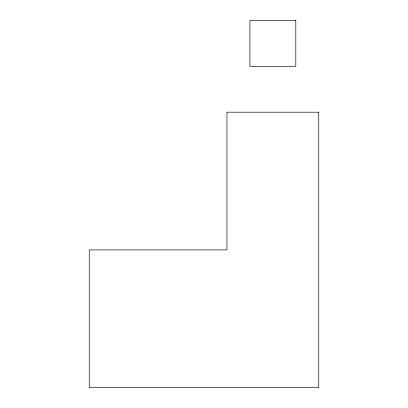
<?xml version="1.0" encoding="UTF-8"?>
<svg xmlns="http://www.w3.org/2000/svg" width="408" height="408" viewBox="0 0 408 408"><rect width="100%" height="100%" fill="white"/><g stroke="black" fill="none" stroke-linecap="round" stroke-linejoin="round"><path stroke-width="0.61" d="M295.8 20.4L249.9 20.4L249.9 66.3L295.8 66.3L295.8 20.4M318.75 112.2L226.95 112.2L226.95 249.9L89.25 249.9L89.25 387.6L318.75 387.6L318.75 112.2"/></g></svg>
